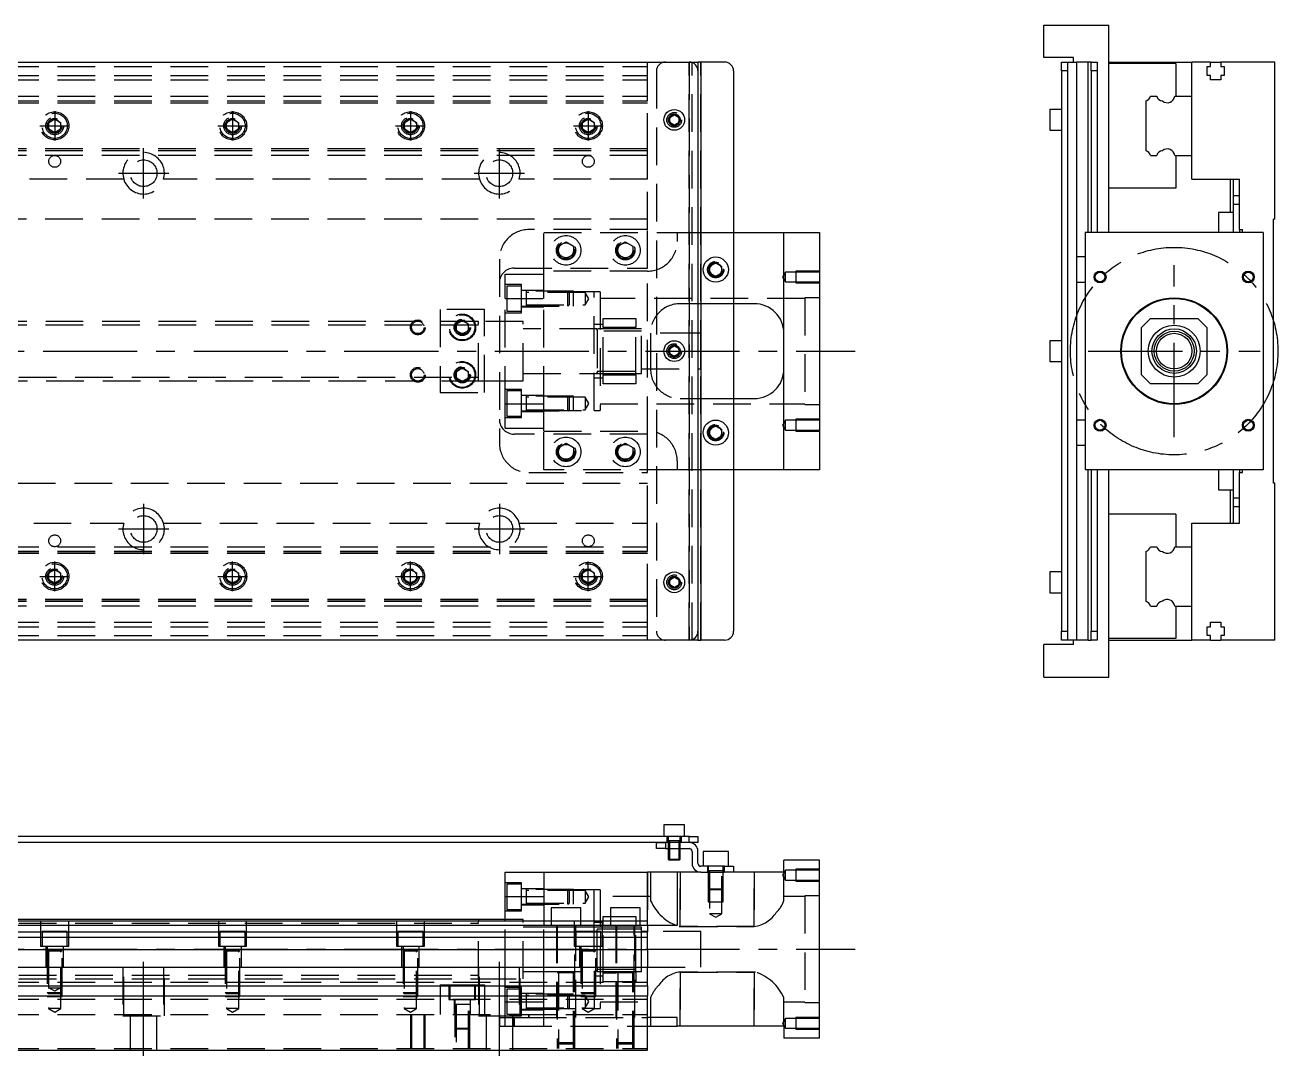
# Model space of a CAD drawing. Extents: x -13 to 810, y -304 to 112.
# Drawn here: x 387 to 809.7, y -237.8 to 110 of the extents above; entities that cross this region are included whole.
import ezdxf

# ---------------------------------------------------------------- set-up
doc = ezdxf.new("R2010")
doc.units = 0
doc.linetypes.add('CENTER', pattern=[50.8, 31.75, -6.35, 6.35, -6.35])
doc.linetypes.add('DASHED', pattern=[19.05, 12.7, -6.35])
doc.layers.get('0').update_dxf_attribs({"linetype": 'CONTINUOUS'})
doc.layers.add('CENTER', color=1, linetype='CENTER')

msp = doc.modelspace()

# ---------------------------------------------------------------- linework, layer by layer
at = {"color": 7, "linetype": 'CONTINUOUS'}
for p, q in [((730.65, 110), (752.65, 110)), ((730.65, 99), (730.65, 110)), ((752.65, 40), (752.65, 110)), ((3, 97.5), (611, 97.5)), ((611, 97.5), (614, 97.5)), ((614, 97.5), (614, 94.5)), ((615, 97.5), (614, 97.5)), ((615, 97.5), (615, -97.5)), ((623, 97.5), (615, 97.5)), ((740.65, 99), (730.65, 99)), ((736.65, 97.5), (738.65, 97.5)), ((736.65, 94.5), (736.65, 97.5)), ((738.65, 97.5), (741.65, 97.5)), ((738.65, 97.5), (738.65, 94.5)), ((740.65, 97.5), (740.65, 99)), ((741.65, 97.5), (741.65, 31.75)), ((745.65, 97.5), (741.65, 97.5)), ((745.65, 40), (745.65, 97.5)), ((746.65, 97.5), (745.65, 97.5)), ((746.65, 94.5), (746.65, 97.5)), ((746.65, 97.5), (748.65, 97.5)), ((748.65, 97.5), (748.65, 94.5)), ((752.65, 97.5), (780.65, 97.5)), ((780.65, 86), (780.65, 97.5)), ((786.95, 97.5), (780.65, 97.5)), ((786.95, 97.5), (790.35, 97.5)), ((786.95, 96), (786.95, 97.5)), ((790.35, 97.5), (790.35, 96)), ((808.65, 97.5), (790.35, 97.5)), ((808.65, 44.5), (808.65, 97.5)), ((614, 94.5), (614, -94.5)), ((626, 94.5), (626, -94.5)), ((738.65, 94.5), (736.65, 94.5)), ((736.65, 94.5), (736.65, -94.5)), ((738.65, 94.5), (738.65, -94.5)), ((748.65, 94.5), (746.65, 94.5)), ((746.65, 94.5), (746.65, 40)), ((748.65, 94.5), (748.65, 40)), ((775.15, 97), (752.65, 97)), ((775.15, 97), (775.15, 86)), ((785.8, 96), (786.95, 96)), ((785.8, 93), (785.8, 96)), ((786.95, 93), (785.8, 93)), ((786.95, 91.5), (786.95, 93)), ((790.35, 96), (791.5, 96)), ((790.35, 93), (790.35, 91.5)), ((791.5, 93), (790.35, 93)), ((791.5, 96), (791.5, 93)), ((790.35, 91.5), (786.95, 91.5)), ((766.689608, 86), (768.810392, 86)), ((774.831934, 86), (780.65, 86)), ((780.65, 66), (780.65, 86)), ((780.65, 66), (780.65, 86)), ((732.65, 81.5), (732.65, 78)), ((736.65, 81.5), (732.65, 81.5)), ((765.15, 67.539608), (765.15, 84.460392)), ((604.5, 78.866026), (606, 79.73205)), ((604.5, 77.133974), (604.5, 78.866026)), ((606, 76.26795), (604.5, 77.133974)), ((606, 79.73205), (607.5, 78.866026)), ((607.5, 77.133974), (606, 76.26795)), ((607.5, 78.866026), (607.5, 77.133974)), ((732.65, 78), (732.65, 74.5)), ((732.65, 74.5), (736.65, 74.5)), ((766.689608, 66), (768.810392, 66)), ((774.831934, 66), (780.65, 66)), ((775.15, 66), (775.15, 55)), ((780.65, 58), (780.65, 66)), ((775.15, 55), (752.65, 55)), ((780.65, 58), (796.65, 58)), ((793.65, 46.75), (793.65, 58)), ((794.65, 52.5), (794.65, 58)), ((796.65, 41), (796.65, 58)), ((794.65, 49.5), (794.65, 52.5)), ((794.65, 52.5), (796.65, 52.5)), ((789.65, 46.75), (789.65, 42.5)), ((794.65, 46.75), (789.65, 46.75)), ((796.65, 49.5), (794.65, 49.5)), ((794.65, 40), (794.65, 49.5)), ((789.65, 42.5), (789.65, 40)), ((808.15, -44.5), (808.15, 44.5)), ((808.65, 44.5), (808.15, 44.5)), ((625.995, 40.000006), (642.995, 40.000006)), ((642.995, 40.000006), (654.995, 40.000006)), ((642.995, -39.999994), (642.995, 40.000006)), ((654.995, 40.000006), (654.995, -39.999994)), ((744.65, 40), (744.65, -40)), ((804.65, 40), (744.65, 40)), ((796.65, 41), (797.65, 41)), ((796.65, 41), (796.65, 40)), ((797.65, 40), (797.65, 41)), ((804.65, 40), (804.65, -40)), ((617.995, 28.654706), (619.995, 29.809408)), ((619.995, 29.809408), (621.995, 28.654706)), ((741.65, 31.75), (741.65, 27.5)), ((744.65, 31.75), (741.65, 31.75)), ((617.995, 26.345306), (617.995, 28.654706)), ((619.995, 25.190604), (617.995, 26.345306)), ((621.995, 26.345306), (619.995, 25.190604)), ((621.995, 28.654706), (621.995, 26.345306)), ((741.65, 27.5), (741.65, 23.25)), ((741.65, 23.25), (741.65, -23.25)), ((741.65, 23.25), (744.65, 23.25)), ((632.995, 16.000006), (625.995, 16.000006)), ((766.65, 11), (763.65, 8)), ((766.65, 11), (782.65, 11)), ((785.65, 8), (782.65, 11)), ((763.65, -8), (763.65, 8)), ((785.65, 8), (785.65, -8)), ((604.495, 0.866032), (605.995, 1.732056)), ((604.495, -0.86602), (604.495, 0.866032)), ((605.995, 1.732056), (607.495, 0.866032)), ((607.495, 0.866032), (607.495, -0.86602)), ((732.65, 3.5), (732.65, 0)), ((736.65, 3.5), (732.65, 3.5)), ((605.995, -1.732044), (604.495, -0.86602)), ((607.495, -0.86602), (605.995, -1.732044)), ((732.65, 0), (732.65, -3.5)), ((732.65, -3.5), (736.65, -3.5)), ((763.65, -8), (766.65, -11)), ((782.65, -11), (785.65, -8)), ((782.65, -11), (766.65, -11)), ((625.995, -15.999994), (632.995, -15.999994)), ((617.995, -26.345294), (619.995, -25.190592)), ((619.995, -25.190592), (621.995, -26.345294)), ((741.65, -23.25), (741.65, -27.5)), ((744.65, -23.25), (741.65, -23.25)), ((617.995, -28.654694), (617.995, -26.345294)), ((619.995, -29.809396), (617.995, -28.654694)), ((621.995, -28.654694), (619.995, -29.809396)), ((621.995, -26.345294), (621.995, -28.654694)), ((741.65, -27.5), (741.65, -31.75)), ((741.65, -31.75), (741.65, -97.5)), ((741.65, -31.75), (744.65, -31.75)), ((642.995, -39.999994), (625.995, -39.999994)), ((654.995, -39.999994), (642.995, -39.999994)), ((804.65, -40), (744.65, -40)), ((745.65, -97.5), (745.65, -40)), ((746.65, -40), (746.65, -94.5)), ((748.65, -40), (748.65, -94.5)), ((752.65, -110), (752.65, -40)), ((789.65, -40), (789.65, -42.5)), ((794.65, -49.5), (794.65, -40)), ((796.65, -40), (796.65, -41)), ((796.65, -58), (796.65, -41)), ((796.65, -41), (797.65, -41)), ((797.65, -41), (797.65, -40)), ((789.65, -42.5), (789.65, -46.75)), ((808.65, -44.5), (808.15, -44.5)), ((808.65, -97.5), (808.65, -44.5)), ((789.65, -46.75), (794.65, -46.75)), ((793.65, -58), (793.65, -46.75)), ((794.65, -49.5), (796.65, -49.5)), ((794.65, -52.5), (794.65, -49.5)), ((796.65, -52.5), (794.65, -52.5)), ((794.65, -58), (794.65, -52.5)), ((775.15, -55), (752.65, -55)), ((775.15, -55), (775.15, -66)), ((780.65, -66), (780.65, -58)), ((780.65, -58), (796.65, -58)), ((765.15, -84.460392), (765.15, -67.539608)), ((766.689608, -66), (768.810392, -66)), ((774.831934, -66), (780.65, -66)), ((780.65, -86), (780.65, -66)), ((780.65, -86), (780.65, -66)), ((732.65, -74.5), (732.65, -78)), ((736.65, -74.5), (732.65, -74.5)), ((604.5, -77.133974), (606, -76.26795)), ((604.5, -78.866026), (604.5, -77.133974)), ((606, -79.73205), (604.5, -78.866026)), ((606, -76.26795), (607.5, -77.133974)), ((607.5, -78.866026), (606, -79.73205)), ((607.5, -77.133974), (607.5, -78.866026)), ((732.65, -78), (732.65, -81.5)), ((732.65, -81.5), (736.65, -81.5)), ((766.689608, -86), (768.810392, -86)), ((774.831934, -86), (780.65, -86)), ((775.15, -86), (775.15, -97)), ((780.65, -97.5), (780.65, -86)), ((786.95, -91.5), (790.35, -91.5)), ((786.95, -93), (786.95, -91.5)), ((790.35, -91.5), (790.35, -93)), ((614, -94.5), (614, -97.5)), ((736.65, -94.5), (738.65, -94.5)), ((736.65, -97.5), (736.65, -94.5)), ((738.65, -94.5), (738.65, -97.5)), ((746.65, -97.5), (746.65, -94.5)), ((746.65, -94.5), (748.65, -94.5)), ((748.65, -94.5), (748.65, -97.5)), ((775.15, -97), (752.65, -97)), ((785.8, -93), (786.95, -93)), ((785.8, -96), (785.8, -93)), ((786.95, -96), (785.8, -96)), ((786.95, -97.5), (786.95, -96)), ((790.35, -93), (791.5, -93)), ((790.35, -96), (790.35, -97.5)), ((791.5, -96), (790.35, -96)), ((791.5, -93), (791.5, -96)), ((611, -97.5), (3, -97.5)), ((614, -97.5), (611, -97.5)), ((614, -97.5), (615, -97.5)), ((623, -97.5), (615, -97.5)), ((730.65, -110), (730.65, -99)), ((740.65, -99), (730.65, -99)), ((738.65, -97.5), (736.65, -97.5)), ((741.65, -97.5), (738.65, -97.5)), ((740.65, -99), (740.65, -97.5)), ((745.65, -97.5), (741.65, -97.5)), ((745.65, -97.5), (746.65, -97.5)), ((748.65, -97.5), (746.65, -97.5)), ((752.65, -97.5), (780.65, -97.5)), ((786.95, -97.5), (780.65, -97.5)), ((786.95, -97.5), (790.35, -97.5)), ((808.65, -97.5), (790.35, -97.5)), ((730.65, -110), (752.65, -110)), ((609.495, -159.79), (602.495, -159.79)), ((602.495, -159.79), (602.495, -163.79)), ((609.495, -163.79), (609.495, -159.79)), ((611, -163.79), (382, -163.79)), ((610.995, -165.79), (610.995, -163.79)), ((610.995, -163.79), (613.995, -163.79)), ((613.995, -163.79), (613.995, -165.79)), ((603, -165.79), (382, -165.79)), ((599.995, -167.79), (599.995, -165.79)), ((602.995, -167.79), (599.995, -167.79)), ((602.995, -165.79), (602.995, -167.79)), ((610.995, -165.79), (602.995, -165.79)), ((610.995, -165.79), (602.995, -165.79)), ((602.995, -167.79), (610.995, -167.79)), ((603.995, -167.79002), (603.995, -171.44)), ((604.345, -167.79002), (604.345, -171.79)), ((607.645, -171.79), (607.645, -167.79002)), ((607.995, -171.44), (607.995, -167.79002)), ((613.995, -165.79), (610.995, -165.79)), ((611.995, -168.79), (611.995, -172.79)), ((613.995, -172.79), (613.995, -168.79)), ((624.245, -168.79), (615.745, -168.79)), ((615.745, -168.79), (615.745, -173.79)), ((624.245, -173.79), (624.245, -168.79)), ((603.995, -171.44), (607.995, -171.44)), ((603.995, -171.44), (604.345, -171.79)), ((607.645, -171.79), (604.345, -171.79)), ((607.645, -171.79), (607.995, -171.44)), ((642.995, -175.79), (642.995, -171.79)), ((654.995, -171.79), (642.995, -171.79)), ((654.995, -231.79), (654.995, -171.79)), ((548.995, -175.79), (561.995, -175.79)), ((548.995, -184.00658), (548.995, -175.79)), ((561.995, -175.79), (596.995, -175.79)), ((561.995, -175.79), (561.995, -192.29)), ((596.995, -192.29), (596.995, -175.79)), ((606.995, -175.79), (596.995, -175.79)), ((614.995, -175.79), (606.995, -175.79)), ((606.995, -175.79), (606.995, -193.79)), ((622.995, -173.79), (614.995, -173.79)), ((614.995, -175.79), (622.995, -175.79)), ((622.995, -175.79), (622.995, -173.79)), ((622.995, -173.79), (625.995, -173.79)), ((625.995, -175.79), (622.995, -175.79)), ((625.995, -173.79), (625.995, -175.79)), ((642.995, -175.79), (625.995, -175.79)), ((548.995, -184.00658), (561.995, -184.00658)), ((548.995, -192.29), (548.995, -184.00658)), ((574.495, -187.79), (564.495, -187.79)), ((564.495, -187.79), (564.495, -192.29)), ((574.495, -192.29), (574.495, -187.79)), ((594.495, -187.79), (584.495, -187.79)), ((584.495, -187.79), (584.495, -192.29)), ((594.495, -192.29), (594.495, -187.79)), ((540, -191.79), (381.5, -191.79)), ((597, -192.29), (381.5, -192.29)), ((597, -193.829608), (381.5, -193.829608)), ((539.995, -191.79), (539.995, -192.29)), ((540, -191.79), (539.995, -191.79)), ((548.995, -191.79), (539.995, -191.79)), ((596.995, -193.829608), (596.995, -192.29)), ((606.995, -193.79), (596.995, -193.79)), ((596.995, -193.829608), (596.995, -195.950392)), ((381.5, -195.950392), (597, -195.950392)), ((597, -197.860532), (381.5, -197.860532)), ((596.995, -197.860532), (596.995, -195.950392)), ((596.995, -201.971934), (596.995, -197.860532)), ((597, -201.971934), (381.5, -201.971934)), ((596.995, -201.971934), (596.995, -207.79)), ((17, -207.79), (597, -207.79)), ((596.995, -214.09), (596.995, -207.79)), ((17, -214.09), (597, -214.09)), ((596.995, -214.09), (596.995, -217.49)), ((17, -217.49), (597, -217.49)), ((596.995, -235.79), (596.995, -217.49)), ((606.995, -224.79), (596.995, -224.79)), ((596.995, -227.79), (606.995, -227.79)), ((606.995, -227.79), (606.995, -224.79)), ((642.995, -227.79), (606.995, -227.79)), ((642.995, -227.79), (642.995, -231.79)), ((654.995, -231.79), (642.995, -231.79)), ((17, -235.79), (597, -235.79))]:
    msp.add_line(p, q, dxfattribs=at)
at = {"color": 3, "linetype": 'DASHED'}
for p, q in [((597, 86), (597, 97.5)), ((611, -97.5), (611, 97.5)), ((611, 97.5), (611, -97.5)), ((612, -97.5), (612, 97.5)), ((615, -97.5), (615, 97.5)), ((17, 96), (597, 96)), ((17, 93), (597, 93)), ((600, 94.5), (600, -94.5)), ((17, 91.5), (597, 91.5)), ((17, 86), (597, 86)), ((597, 84.460392), (597, 86)), ((17, 84.460392), (597, 84.460392)), ((17, 84.403994), (597, 84.403994)), ((17, 83.8), (597, 83.8)), ((597, 67.539608), (597, 84.460392)), ((394.5, 76), (394.534018, 76.411016)), ((395, 77.1547), (397, 78.309402)), ((395, 74.8453), (395, 77.1547)), ((397, 78.309402), (399, 77.1547)), ((399, 77.1547), (399, 74.8453)), ((454.5, 76), (454.534018, 76.411016)), ((455, 77.1547), (457, 78.309402)), ((455, 74.8453), (455, 77.1547)), ((457, 78.309402), (459, 77.1547)), ((459, 77.1547), (459, 74.8453)), ((515, 77.1547), (517, 78.309402)), ((515, 74.8453), (515, 77.1547)), ((517, 78.309402), (519, 77.1547)), ((519, 77.1547), (519, 74.8453)), ((519.483582, 76.286038), (519.5, 76)), ((574.5, 76), (574.534018, 76.411016)), ((575, 77.1547), (577, 78.309402)), ((575, 74.8453), (575, 77.1547)), ((577, 78.309402), (579, 77.1547)), ((579, 77.1547), (579, 74.8453)), ((607.973226, 78.326156), (608, 78)), ((397, 73.690598), (395, 74.8453)), ((399, 74.8453), (397, 73.690598)), ((457, 73.690598), (455, 74.8453)), ((459, 74.8453), (457, 73.690598)), ((517, 73.690598), (515, 74.8453)), ((519, 74.8453), (517, 73.690598)), ((577, 73.690598), (575, 74.8453)), ((579, 74.8453), (577, 73.690598)), ((597, 68.2), (17, 68.2)), ((597, 67.596006), (17, 67.596006)), ((597, 67.539608), (17, 67.539608)), ((597, 66), (17, 66)), ((597, 66), (597, 67.539608)), ((597, 58), (597, 66)), ((420.291796, 58), (313.708204, 58)), ((540.291796, 58), (433.708204, 58)), ((597, 58), (553.708204, 58)), ((597, 41), (597, 58)), ((597, 44.5), (22.640312, 44.5)), ((596.995, 41.000006), (556.995, 41.000006)), ((561.995, 27.000006), (561.995, 40.000006)), ((561.995, 40.000006), (606.995, 40.000006)), ((596.995, 28.000006), (596.995, 41.000006)), ((606.995, 40.000006), (606.995, 37.000006)), ((606.995, 40.000006), (613.995, 40.000006)), ((613.995, 40.000006), (625.995, 40.000006)), ((566.995, 35.443382), (569.495, 36.886758)), ((566.995, 32.55663), (566.995, 35.443382)), ((569.495, 36.886758), (571.995, 35.443382)), ((571.995, 35.443382), (571.995, 32.55663)), ((572.472798, 34.364312), (572.495, 34.000006)), ((586.495, 34.000006), (586.515026, 34.346062)), ((586.995, 35.443382), (589.495, 36.886758)), ((586.995, 32.55663), (586.995, 35.443382)), ((589.495, 36.886758), (591.995, 35.443382)), ((591.995, 35.443382), (591.995, 32.55663)), ((546.995, 31.000006), (546.995, -30.999994)), ((569.495, 31.113254), (566.995, 32.55663)), ((571.995, 32.55663), (569.495, 31.113254)), ((589.495, 31.113254), (586.995, 32.55663)), ((591.995, 32.55663), (589.495, 31.113254)), ((548.995, 17.783426), (548.995, 26.000006)), ((548.995, 26.000006), (561.995, 26.000006)), ((551.995, 28.000006), (596.995, 28.000006)), ((561.995, 17.783426), (561.995, 27.000006)), ((596.995, 27.000006), (561.995, 27.000006)), ((561.995, 17.783426), (561.995, 26.000006)), ((596.995, -27.999994), (596.995, 28.000006)), ((622.478582, 27.786044), (622.495, 27.500006)), ((643.495, 26.650006), (642.542372, 25.000006)), ((643.495, 23.350006), (643.495, 26.650006)), ((646.995, 26.650006), (643.495, 26.650006)), ((646.995, 27), (646.995, 23.000012)), ((654.995, 27), (646.995, 27)), ((654.995, 26.650006), (646.995, 26.650006)), ((554.495, 22.427676), (548.995, 22.427676)), ((549.495, 21.927676), (549.495, 13.427676)), ((554.495, 21.927676), (549.495, 21.927676)), ((554.495, 12.927676), (554.495, 22.427676)), ((642.542372, 25.000006), (643.495, 23.350006)), ((643.495, 23.350006), (646.995, 23.350006)), ((646.995, 23.350006), (654.995, 23.350006)), ((646.995, 23.000012), (654.995, 23.000012)), ((548.995, 17.783426), (561.995, 17.783426)), ((548.995, -17.783414), (548.995, 17.783426)), ((561.995, 20.427676), (554.495, 20.427676)), ((571.995, 20.17767), (554.495, 20.17767)), ((556.095, 20.17768), (556.095, 15.17767)), ((575.995, 19.777676), (556.095, 19.777676)), ((578.995, 20.000006), (561.995, 20.000006)), ((578.995, 20.000006), (561.995, 20.000006)), ((561.995, -17.783414), (561.995, 17.783426)), ((561.995, -17.783414), (561.995, 17.783426)), ((570.095, 15.177676), (570.095, 20.177676)), ((570.495, 19.777676), (570.095, 20.177676)), ((570.495, 19.777676), (570.495, 15.577676)), ((571.995, 15.17768), (571.995, 20.17767)), ((575.995, 19.777676), (575.995, 15.577676)), ((577.207436, 17.677676), (575.995, 19.777676)), ((575.995, 15.577676), (577.207436, 17.677676)), ((578.995, -19.999994), (578.995, 20.000006)), ((580.995, 20.000006), (578.995, 20.000006)), ((580.995, 20.000006), (580.995, -19.999994)), ((649.995, 17.750006), (580.995, 17.750006)), ((649.995, 18.000006), (649.995, -17.999994)), ((654.995, 18.000006), (649.995, 18.000006)), ((542, 14), (527, 14)), ((527, 14), (527, -14)), ((542, -14), (542, 14)), ((548.995, 12.927676), (554.495, 12.927676)), ((549.495, 13.427676), (554.495, 13.427676)), ((554.495, 15.17768), (571.995, 15.17768)), ((554.495, 14.927676), (561.995, 14.927676)), ((556.095, 15.577676), (575.995, 15.577676)), ((570.095, 15.177676), (570.495, 15.577676)), ((613.995, 16.000006), (607.995, 16.000006)), ((625.995, 16.000006), (613.995, 16.000006)), ((540, 8.75), (42, 8.75)), ((540.005, 10), (337.00002, 10)), ((532.5, 9.1547), (534.5, 10.309402)), ((532.5, 6.8453), (532.5, 9.1547)), ((534.5, 10.309402), (536.5, 9.1547)), ((536.5, 9.1547), (536.5, 6.8453)), ((539.995, -9.999994), (539.995, 10.000006)), ((554.995, 10.000006), (539.995, 10.000006)), ((554.995, 10.000006), (548.995, 10.000006)), ((554.995, -9.999994), (554.995, 10.000006)), ((554.995, -9.999994), (554.995, 10.000006)), ((581.995, 9.000006), (578.995, 9.000006)), ((581.995, 11.000006), (592.995, 11.000006)), ((581.995, 8.000006), (581.995, 11.000006)), ((592.995, 11.000006), (592.995, 8.000006)), ((532, 8), (532.018502, 8.303588)), ((534.5, 5.690598), (532.5, 6.8453)), ((536.5, 6.8453), (534.5, 5.690598)), ((580, 7.500006), (554.995, 7.500006)), ((579.99, 7.500006), (554.995, 7.500006)), ((592.995, 7.500006), (579.99, 7.500006)), ((580, 7.500006), (579.99, 7.500006)), ((579.995, 6.95099), (579.995, 7.500006)), ((579.995, 7.500006), (579.995, 6.951134)), ((579.995, 6.951134), (579.995, -6.950978)), ((594.995, 6.750006), (579.995, 6.750006)), ((592.995, 7.500006), (580, 7.500006)), ((592.995, 8.000006), (581.995, 8.000006)), ((581.995, -7.999994), (581.995, 8.000006)), ((592.995, -7.999994), (592.995, 8.000006)), ((594.995, 7.500006), (592.995, 7.500006)), ((594.995, -7.499994), (594.995, 7.500006)), ((613.995, 6.000006), (594.995, 6.000006)), ((597.995, 6.000006), (597.995, -5.999994)), ((614.995, 6.000006), (613.995, 6.000006)), ((614.995, -5.999994), (614.995, 6.000006)), ((603.995, 0.000006), (604.025168, 0.346072)), ((532.5, -6.8453), (534.5, -5.690598)), ((532.5, -9.1547), (532.5, -6.8453)), ((534.5, -5.690598), (536.5, -6.8453)), ((536.5, -6.8453), (536.5, -9.1547)), ((536.983582, -7.713962), (537, -8)), ((554.995, -7.499994), (580, -7.499994)), ((554.995, -7.499994), (579.99, -7.499994)), ((579.99, -7.499994), (592.995, -7.499994)), ((579.99, -7.499994), (580, -7.499994)), ((579.995, -6.749994), (594.995, -6.749994)), ((579.995, -7.499326), (579.995, -6.950956)), ((579.995, -6.950978), (579.995, -7.499994)), ((579.995, -7.499994), (579.995, -7.499326)), ((580, -7.499994), (592.995, -7.499994)), ((581.995, -7.999994), (592.995, -7.999994)), ((581.995, -10.999994), (581.995, -7.999994)), ((592.995, -7.499994), (594.995, -7.499994)), ((592.995, -7.999994), (592.995, -10.999994)), ((594.995, -5.999994), (613.995, -5.999994)), ((613.995, -5.999994), (614.995, -5.999994)), ((42, -8.75), (540, -8.75)), ((337.00002, -10), (540.005, -10)), ((534.5, -10.309402), (532.5, -9.1547)), ((536.5, -9.1547), (534.5, -10.309402)), ((539.995, -9.999994), (554.995, -9.999994)), ((548.995, -9.999994), (554.995, -9.999994)), ((578.995, -8.999994), (581.995, -8.999994)), ((592.995, -10.999994), (581.995, -10.999994)), ((527, -14), (542, -14)), ((554.495, -12.927664), (548.995, -12.927664)), ((549.495, -13.427664), (549.495, -21.927664)), ((554.495, -13.427664), (549.495, -13.427664)), ((554.495, -22.427664), (554.495, -12.927664)), ((561.995, -14.927664), (554.495, -14.927664)), ((571.995, -15.177668), (554.495, -15.177668)), ((556.095, -15.177658), (556.095, -20.177668)), ((575.995, -15.577664), (556.095, -15.577664)), ((570.095, -20.177664), (570.095, -15.177664)), ((570.495, -15.577664), (570.095, -15.177664)), ((570.495, -15.577664), (570.495, -19.777664)), ((571.995, -20.177658), (571.995, -15.177668)), ((575.995, -15.577664), (575.995, -19.777664)), ((577.207436, -17.677664), (575.995, -15.577664)), ((607.995, -15.999994), (613.995, -15.999994)), ((613.995, -15.999994), (625.995, -15.999994)), ((548.995, -17.783414), (561.995, -17.783414)), ((548.995, -25.999994), (548.995, -17.783414)), ((554.495, -20.177658), (571.995, -20.177658)), ((554.495, -20.427664), (561.995, -20.427664)), ((556.095, -19.777664), (575.995, -19.777664)), ((561.995, -25.999994), (561.995, -17.783414)), ((561.995, -26.999994), (561.995, -17.783414)), ((561.995, -19.999994), (578.995, -19.999994)), ((561.995, -19.999994), (578.995, -19.999994)), ((570.095, -20.177664), (570.495, -19.777664)), ((575.995, -19.777664), (577.207436, -17.677664)), ((578.995, -19.999994), (580.995, -19.999994)), ((580.995, -17.749994), (649.995, -17.749994)), ((649.995, -17.999994), (654.995, -17.999994)), ((548.995, -22.427664), (554.495, -22.427664)), ((549.495, -21.927664), (554.495, -21.927664)), ((643.495, -23.349994), (642.542372, -24.999994)), ((642.542372, -24.999994), (643.495, -26.649994)), ((643.495, -26.649994), (643.495, -23.349994)), ((646.995, -23.349994), (643.495, -23.349994)), ((646.995, -23), (646.995, -26.999988)), ((654.995, -23), (646.995, -23)), ((654.995, -23.349994), (646.995, -23.349994)), ((548.995, -25.999994), (561.995, -25.999994)), ((596.995, -27.999994), (551.995, -27.999994)), ((561.995, -26.999994), (596.995, -26.999994)), ((561.995, -39.999994), (561.995, -26.999994)), ((596.995, -40.999994), (596.995, -27.999994)), ((622.478582, -27.213956), (622.495, -27.499994)), ((643.495, -26.649994), (646.995, -26.649994)), ((646.995, -26.649994), (654.995, -26.649994)), ((646.995, -26.999988), (654.995, -26.999988)), ((566.995, -32.556618), (569.495, -31.113242)), ((566.995, -35.44337), (566.995, -32.556618)), ((569.495, -31.113242), (571.995, -32.556618)), ((571.995, -32.556618), (571.995, -35.44337)), ((572.472798, -33.635688), (572.495, -33.999994)), ((586.995, -32.556618), (589.495, -31.113242)), ((586.995, -35.44337), (586.995, -32.556618)), ((589.495, -31.113242), (591.995, -32.556618)), ((591.995, -32.556618), (591.995, -35.44337)), ((592.472798, -33.635688), (592.495, -33.999994)), ((569.495, -36.886746), (566.995, -35.44337)), ((571.995, -35.44337), (569.495, -36.886746)), ((589.495, -36.886746), (586.995, -35.44337)), ((591.995, -35.44337), (589.495, -36.886746)), ((606.995, -36.999994), (606.995, -39.999994)), ((556.995, -40.999994), (596.995, -40.999994)), ((606.995, -39.999994), (561.995, -39.999994)), ((597, -58), (597, -41)), ((613.995, -39.999994), (606.995, -39.999994)), ((625.995, -39.999994), (613.995, -39.999994)), ((22.640312, -44.5), (597, -44.5)), ((313.708204, -58), (420.291796, -58)), ((433.708204, -58), (540.291796, -58)), ((553.708204, -58), (597, -58)), ((597, -66), (597, -58)), ((17, -66), (597, -66)), ((17, -67.539608), (597, -67.539608)), ((17, -67.596006), (597, -67.596006)), ((597, -67.539608), (597, -66)), ((597, -84.460392), (597, -67.539608)), ((17, -68.2), (597, -68.2)), ((395, -74.8453), (397, -73.690598)), ((395, -77.1547), (395, -74.8453)), ((397, -73.690598), (399, -74.8453)), ((399, -74.8453), (399, -77.1547)), ((399.483582, -75.713962), (399.5, -76)), ((455, -74.8453), (457, -73.690598)), ((455, -77.1547), (455, -74.8453)), ((457, -73.690598), (459, -74.8453)), ((459, -74.8453), (459, -77.1547)), ((459.483582, -75.713962), (459.5, -76)), ((514.5, -76), (514.534018, -75.588984)), ((515, -74.8453), (517, -73.690598)), ((515, -77.1547), (515, -74.8453)), ((517, -73.690598), (519, -74.8453)), ((519, -74.8453), (519, -77.1547)), ((575, -74.8453), (577, -73.690598)), ((575, -77.1547), (575, -74.8453)), ((577, -73.690598), (579, -74.8453)), ((579, -74.8453), (579, -77.1547)), ((579.483582, -75.713962), (579.5, -76)), ((397, -78.309402), (395, -77.1547)), ((399, -77.1547), (397, -78.309402)), ((457, -78.309402), (455, -77.1547)), ((459, -77.1547), (457, -78.309402)), ((517, -78.309402), (515, -77.1547)), ((519, -77.1547), (517, -78.309402)), ((577, -78.309402), (575, -77.1547)), ((579, -77.1547), (577, -78.309402)), ((607.973226, -77.673844), (608, -78)), ((597, -83.8), (17, -83.8)), ((597, -84.403994), (17, -84.403994)), ((597, -84.460392), (17, -84.460392)), ((597, -86), (597, -84.460392)), ((597, -86), (17, -86)), ((597, -97.5), (597, -86)), ((17, -91.5), (597, -91.5)), ((17, -93), (597, -93)), ((17, -96), (597, -96)), ((603.495, -163.79), (603.495, -165.79)), ((603.995, -163.79), (603.995, -167.79)), ((607.995, -167.79), (607.995, -163.79)), ((608.495, -165.79), (608.495, -163.79)), ((599.995, -165.79), (602.995, -165.79)), ((607.995006, -165.19), (603.994994, -165.19)), ((604.345, -165.19), (604.345, -167.79)), ((607.645, -167.79), (607.645, -165.19)), ((596.995, -175.79), (596.995, -192.29)), ((597.995, -175.79), (597.995, -185.084836)), ((607.995, -194.104786), (607.995, -175.79)), ((607.995, -175.79), (607.995, -194.104786)), ((617.245, -173.79), (617.245, -175.79)), ((622.495006, -175.39), (617.494994, -175.39)), ((617.495006, -173.79), (617.495006, -185.79)), ((617.895, -175.39), (617.895, -189.79)), ((622.095, -189.79), (622.095, -175.39)), ((622.494994, -185.79), (622.494994, -173.79)), ((622.745, -175.79), (622.745, -173.79)), ((632.995, -175.79), (632.995, -194.104786)), ((632.995, -194.104786), (632.995, -175.79)), ((643.495, -175.14), (642.542372, -176.79)), ((642.542372, -176.79), (643.495, -178.44)), ((642.995, -185.084836), (642.995, -175.79)), ((643.495, -178.44), (643.495, -175.14)), ((646.995, -175.14), (643.495, -175.14)), ((646.995, -174.790006), (646.995, -178.789994)), ((654.995, -174.790006), (646.995, -174.790006)), ((654.995, -175.14), (646.995, -175.14)), ((554.495, -179.36233), (548.995, -179.36233)), ((549.495, -179.86233), (549.495, -184.11233)), ((554.495, -179.86233), (549.495, -179.86233)), ((554.495, -188.86233), (554.495, -179.36233)), ((561.995, -181.36233), (554.495, -181.36233)), ((571.995, -181.612336), (554.495, -181.612336)), ((556.095, -181.612336), (556.095, -186.612326)), ((570.095, -184.11233), (570.095, -181.61233)), ((570.495, -182.01233), (570.095, -181.61233)), ((571.995, -186.612326), (571.995, -181.612336)), ((617.495, -181.39), (622.495, -181.39)), ((617.495, -181.39), (617.895, -181.79)), ((622.095, -181.79), (622.495, -181.39)), ((643.495, -178.44), (646.995, -178.44)), ((646.995, -178.44), (654.995, -178.44)), ((646.995, -178.789994), (654.995, -178.789994)), ((549.495, -184.11233), (549.495, -188.36233)), ((575.995, -182.01233), (556.095, -182.01233)), ((578.995, -181.79), (561.995, -181.79)), ((570.095, -186.61233), (570.095, -184.11233)), ((570.495, -182.01233), (570.495, -184.11233)), ((570.495, -184.11233), (570.495, -186.21233)), ((575.995, -182.01233), (575.995, -184.11233)), ((577.207436, -184.11233), (575.995, -182.01233)), ((575.995, -184.11233), (575.995, -186.21233)), ((575.995, -186.21233), (577.207436, -184.11233)), ((578.995, -192.29), (578.995, -181.79)), ((580.995, -181.79), (578.995, -181.79)), ((580.995, -181.79), (580.995, -221.79)), ((597.995, -184.04), (580.995, -184.04)), ((597.995, -185.084836), (598.030862, -185.413408)), ((617.495006, -185.79), (622.494994, -185.79)), ((622.095, -181.79), (617.895, -181.79)), ((649.995, -184.04), (642.995, -184.04)), ((649.995, -183.79), (649.995, -219.79)), ((654.995, -183.79), (649.995, -183.79)), ((548.995, -188.86233), (554.495, -188.86233)), ((549.495, -188.36233), (554.495, -188.36233)), ((554.495, -186.612326), (571.995, -186.612326)), ((554.495, -186.86233), (561.995, -186.86233)), ((556.095, -186.21233), (575.995, -186.21233)), ((570.095, -186.61233), (570.495, -186.21233)), ((622.095, -189.79), (617.895, -189.79)), ((617.895, -189.79), (619.995, -191.002436)), ((619.995, -191.002436), (622.095, -189.79)), ((42, -193.04), (540, -193.04)), ((392.25, -192.29), (392.25, -200.79)), ((401.75, -200.79), (401.75, -192.29)), ((452.25, -192.29), (452.25, -200.79)), ((461.75, -200.79), (461.75, -192.29)), ((512.25, -192.29), (512.25, -200.79)), ((521.75, -200.79), (521.75, -192.29)), ((539.995, -211.79), (539.995, -192.287168)), ((554.995, -191.79), (548.995, -191.79)), ((548.995, -207.79), (548.995, -192.29)), ((554.995, -211.79), (554.995, -191.79)), ((561.995, -194.29), (554.995, -194.29)), ((561.995, -192.29), (561.995, -193.79)), ((596.995, -193.79), (561.995, -193.79)), ((561.995, -207.79), (561.995, -193.79)), ((566.495, -194.29), (561.995, -194.29)), ((564.495, -192.29), (564.495, -193.79)), ((566.245, -193.79), (566.245, -224.79)), ((572.495, -194.29), (566.495, -194.29)), ((566.495006, -193.79), (566.495006, -235.29)), ((572.25, -192.29), (572.25, -200.79)), ((572.494994, -235.29), (572.494994, -193.79)), ((578.995, -194.29), (572.495, -194.29)), ((572.745, -224.79), (572.745, -193.79)), ((574.495, -193.79), (574.495, -192.29)), ((579.095, -221.79), (578.995, -192.29)), ((581.995, -192.79), (578.995, -192.79)), ((579.995, -194.29), (578.995, -194.29)), ((579.995, -207.79), (579.995, -194.29)), ((581.995, -194.29), (579.995, -194.29)), ((581.75, -200.79), (581.75, -192.29)), ((581.995, -190.79), (592.995, -190.79)), ((581.995, -192.29), (581.995, -190.79)), ((581.995, -193.79), (581.995, -192.29)), ((581.995, -209.79), (581.995, -193.79)), ((586.495, -194.29), (581.995, -194.29)), ((584.495, -192.29), (584.495, -193.79)), ((586.245, -193.79), (586.245, -224.79)), ((592.495, -194.29), (586.495, -194.29)), ((586.495006, -193.79), (586.495006, -235.29)), ((592.494994, -235.29), (592.494994, -193.79)), ((592.995, -194.29), (592.495, -194.29)), ((592.745, -224.79), (592.745, -193.79)), ((592.995, -190.79), (592.995, -192.29)), ((592.995, -192.29), (592.995, -193.79)), ((592.995, -209.79), (592.995, -193.79)), ((594.995, -194.29), (592.995, -194.29)), ((594.495, -193.79), (594.495, -192.29)), ((594.995, -201.79), (594.995, -194.29)), ((607.61003, -194.089374), (607.995, -194.104786)), ((632.995, -194.104786), (607.995, -194.104786)), ((607.995, -194.104786), (632.995, -194.104786)), ((401.25, -195.79), (392.75, -195.79)), ((392.75, -195.79), (392.75, -200.79)), ((401.25, -200.79), (401.25, -195.79)), ((461.25, -195.79), (452.75, -195.79)), ((452.75, -195.79), (452.75, -200.79)), ((461.25, -200.79), (461.25, -195.79)), ((521.25, -195.79), (512.75, -195.79)), ((512.75, -195.79), (512.75, -200.79)), ((521.25, -200.79), (521.25, -195.79)), ((581.25, -195.79), (572.75, -195.79)), ((572.75, -195.79), (572.75, -200.79)), ((581.995, -195.04), (579.995, -195.04)), ((581.25, -200.79), (581.25, -195.79)), ((586.495, -195.04), (581.995, -195.04)), ((592.495, -195.04), (586.495, -195.04)), ((592.995, -195.04), (592.495, -195.04)), ((594.995, -195.04), (592.995, -195.04)), ((596.995, -195.79), (594.995, -195.79)), ((614.995, -195.79), (596.995, -195.79)), ((614.995, -201.79), (614.995, -195.79)), ((392.25, -200.79), (401.75, -200.79)), ((394, -200.79), (394, -207.79)), ((399.500006, -202.39), (394.499994, -202.39)), ((394.500006, -200.79), (394.500006, -217.49)), ((394.9, -202.39), (394.9, -221.79)), ((399.1, -221.79), (399.1, -202.39)), ((399.499994, -217.49), (399.499994, -200.79)), ((400, -207.79), (400, -200.79)), ((452.25, -200.79), (461.75, -200.79)), ((454, -200.79), (454, -207.79)), ((459.500006, -202.39), (454.499994, -202.39)), ((454.500006, -200.79), (454.500006, -217.49)), ((454.9, -202.39), (454.9, -221.79)), ((459.1, -221.79), (459.1, -202.39)), ((459.499994, -217.49), (459.499994, -200.79)), ((460, -207.79), (460, -200.79)), ((512.25, -200.79), (521.75, -200.79)), ((514, -200.79), (514, -207.79)), ((519.500006, -202.39), (514.499994, -202.39)), ((514.500006, -200.79), (514.500006, -217.49)), ((514.9, -202.39), (514.9, -221.79)), ((519.1, -221.79), (519.1, -202.39)), ((519.499994, -217.49), (519.499994, -200.79)), ((520, -207.79), (520, -200.79)), ((572.25, -200.79), (581.75, -200.79)), ((574, -200.79), (574, -207.79)), ((579.500006, -202.39), (574.499994, -202.39)), ((574.500006, -200.79), (574.500006, -217.49)), ((574.9, -202.39), (574.9, -221.79)), ((579.1, -221.79), (579.1, -202.39)), ((579.499994, -217.49), (579.499994, -200.79)), ((580, -207.79), (580, -200.79)), ((594.995, -209.29), (594.995, -201.79)), ((614.995, -207.79), (614.995, -201.79)), ((42, -210.54), (540, -210.54)), ((395, -214.79), (395, -207.79)), ((399, -207.79), (399, -214.79)), ((420, -207.79), (420, -224.29)), ((420.291796, -223.79), (420.291796, -207.79)), ((433.708204, -207.79), (433.708204, -223.79)), ((434, -224.29), (434, -207.79)), ((540, -207.79), (540, -224.29)), ((540.291796, -223.79), (540.291796, -207.79)), ((548.995, -214.09), (548.995, -207.79)), ((553.708204, -207.79), (553.708204, -223.79)), ((554, -224.29), (554, -207.79)), ((554.995, -209.29), (561.995, -209.29)), ((561.995, -214.09), (561.995, -207.79)), ((561.995, -209.29), (580, -209.29)), ((572.495006, -209.79), (566.494994, -209.79)), ((566.995, -209.79), (566.995, -235.29)), ((571.995, -235.29), (571.995, -209.79)), ((578.995, -210.79), (581.995, -210.79)), ((579.99, -209.29), (592.995, -209.29)), ((579.995, -207.79), (579.995, -208.54)), ((579.995, -207.891716), (579.995, -208.741128)), ((579.995, -208.54), (594.995, -208.54)), ((579.995, -209.29), (579.995, -208.740962)), ((579.995, -208.741128), (579.995, -209.29)), ((580, -209.29), (592.995, -209.29)), ((581.995, -209.79), (586.39499, -209.79)), ((581.995, -212.79), (581.995, -209.79)), ((592.495006, -209.79), (586.494994, -209.79)), ((586.995, -209.79), (586.995, -235.29)), ((591.995, -235.29), (591.995, -209.79)), ((592.995, -209.29), (594.995, -209.29)), ((592.995, -209.79), (592.995, -212.79)), ((596.995, -207.79), (614.995, -207.79)), ((607.995, -209.475214), (632.995, -209.475214)), ((632.995, -209.475214), (607.995, -209.475214)), ((607.995, -227.79), (607.995, -209.475214)), ((607.995, -209.475214), (607.995, -227.79)), ((632.995, -209.475214), (632.995, -227.79)), ((632.995, -227.79), (632.995, -209.475214)), ((633.378512, -209.490578), (632.995, -209.475214)), ((17, -212.94), (597, -212.94)), ((42, -211.79), (540, -211.79)), ((395, -214.79), (399, -214.79)), ((397, -215.9447), (395, -214.79)), ((399, -214.79), (397, -215.9447)), ((527, -213.79), (527, -214.09)), ((527, -213.79), (540.291796, -213.79)), ((527, -214.09), (527, -217.49)), ((530, -213.79), (530, -218.79)), ((530.25, -213.79), (530.25, -214.09)), ((530.25, -214.09), (530.25, -217.49)), ((538.75, -214.09), (538.75, -213.79)), ((538.75, -217.49), (538.75, -214.09)), ((539, -218.79), (539, -213.79)), ((539.99, -211.79), (539.995, -211.79)), ((539.995, -211.79), (540, -211.79)), ((539.995, -211.79), (540.286796, -211.79)), ((539.995, -211.79), (554.995, -211.79)), ((540.291796, -213.79), (542, -213.79)), ((542, -213.79), (542, -214.09)), ((542, -214.09), (542, -217.49)), ((548.995, -217.49), (548.995, -214.09)), ((554.495, -214.71767), (548.995, -214.71767)), ((549.495, -215.21767), (549.495, -217.49)), ((553.703204, -215.21767), (549.495, -215.21767)), ((554.495, -215.21767), (553.703204, -215.21767)), ((554.495, -224.21767), (554.495, -214.71767)), ((561.995, -217.49), (561.995, -214.09)), ((592.995, -212.79), (581.995, -212.79)), ((17, -218.64), (597, -218.64)), ((394.5, -216.39), (399.5, -216.39)), ((394.5, -216.39), (394.9, -216.79)), ((394.500006, -217.49), (394.500006, -217.79)), ((394.500006, -217.79), (399.499994, -217.79)), ((399.1, -216.79), (394.9, -216.79)), ((399.1, -216.79), (399.5, -216.39)), ((399.499994, -217.79), (399.499994, -217.49)), ((454.5, -216.39), (459.5, -216.39)), ((454.5, -216.39), (454.9, -216.79)), ((454.500006, -217.49), (454.500006, -217.79)), ((454.500006, -217.79), (459.499994, -217.79)), ((459.1, -216.79), (454.9, -216.79)), ((459.1, -216.79), (459.5, -216.39)), ((459.499994, -217.79), (459.499994, -217.49)), ((514.5, -216.39), (519.5, -216.39)), ((514.5, -216.39), (514.9, -216.79)), ((514.500006, -217.49), (514.500006, -217.79)), ((514.500006, -217.79), (519.499994, -217.79)), ((519.1, -216.79), (514.9, -216.79)), ((519.1, -216.79), (519.5, -216.39)), ((519.499994, -217.79), (519.499994, -217.49)), ((527, -217.49), (527, -223.79)), ((530, -218.79), (539, -218.79)), ((530.25, -217.49), (530.25, -218.79)), ((531.75, -218.79), (531.75, -223.79)), ((532.000006, -218.79), (532.000006, -235.29)), ((536.999994, -235.29), (536.999994, -218.79)), ((537.25, -223.79), (537.25, -218.79)), ((538.75, -218.79), (538.75, -217.49)), ((542, -217.49), (542, -223.79)), ((548.995, -219.57342), (548.995, -217.49)), ((548.995, -219.57342), (553.703204, -219.57342)), ((548.995, -223.79), (548.995, -219.57342)), ((549.495, -217.49), (549.495, -219.46767)), ((549.495, -219.46767), (549.495, -223.71767)), ((553.703204, -219.57342), (561.995, -219.57342)), ((561.995, -216.71767), (554.495, -216.71767)), ((571.995, -216.967674), (554.495, -216.967674)), ((556.095, -216.967664), (556.095, -221.967674)), ((556.095, -216.967664), (556.095, -221.967674)), ((575.995, -217.36767), (556.095, -217.36767)), ((561.995, -224.79), (561.995, -217.49)), ((570.095, -217.49), (570.095, -216.96767)), ((570.495, -217.36767), (570.095, -216.96767)), ((570.095, -219.46767), (570.095, -217.49)), ((570.095, -221.96767), (570.095, -219.46767)), ((570.495, -217.36767), (570.495, -217.49)), ((570.495, -217.49), (570.495, -219.46767)), ((570.495, -219.46767), (570.495, -221.56767)), ((574.5, -216.39), (579.5, -216.39)), ((574.5, -216.39), (574.9, -216.79)), ((574.500006, -217.49), (574.500006, -217.79)), ((574.500006, -217.79), (579.499994, -217.79)), ((579.1, -216.79), (574.9, -216.79)), ((575.995, -217.36767), (575.995, -219.46767)), ((577.207436, -219.46767), (575.995, -217.36767)), ((575.995, -219.46767), (575.995, -221.56767)), ((575.995, -221.56767), (577.207436, -219.46767)), ((579.1, -216.79), (579.5, -216.39)), ((579.499994, -217.79), (579.499994, -217.49)), ((580.995, -219.54), (597.995, -219.54)), ((598.02314, -218.206646), (597.995, -218.495164)), ((597.995, -218.495164), (597.995, -227.79)), ((598.114076, -217.859652), (598.02314, -218.206646)), ((642.995, -218.495164), (642.95876, -218.165044)), ((642.995, -227.79), (642.995, -218.495164)), ((642.995, -219.54), (649.995, -219.54)), ((17, -223.79), (597, -223.79)), ((399.1, -221.79), (394.9, -221.79)), ((394.9, -221.79), (397, -223.002436)), ((397, -223.002436), (399.1, -221.79)), ((459.1, -221.79), (454.9, -221.79)), ((454.9, -221.79), (457, -223.002436)), ((457, -223.002436), (459.1, -221.79)), ((519.1, -221.79), (514.9, -221.79)), ((514.9, -221.79), (517, -223.002436)), ((517, -223.002436), (519.1, -221.79)), ((517.000006, -223.79), (517.000006, -235.29)), ((517.4, -223.79), (517.4, -235.29)), ((521.6, -235.29), (521.6, -223.79)), ((521.999994, -235.29), (521.999994, -223.79)), ((537.000006, -220.39), (531.999994, -220.39)), ((537.000006, -220.39), (531.999994, -220.39)), ((532.4, -220.39), (532.4, -235.29)), ((536.6, -235.29), (536.6, -220.39)), ((546.995, -223.79), (546.995, -224.79)), ((548.995, -227.79), (548.995, -223.79)), ((549.495, -223.71767), (553.703204, -223.71767)), ((553.703204, -223.79), (596.995, -223.79)), ((554.495, -221.967664), (571.995, -221.967664)), ((554.495, -222.21767), (561.995, -222.21767)), ((556.095, -221.56767), (575.995, -221.56767)), ((556.995, -224.79), (556.995, -223.79)), ((556.995, -223.79), (556.995, -224.79)), ((561.995, -221.79), (566.495, -221.79)), ((566.995, -221.79), (570.27267, -221.79)), ((570.095, -221.96767), (570.495, -221.56767)), ((570.27267, -221.79), (571.995, -221.79)), ((571.995, -221.79), (572.495, -221.79)), ((579.1, -221.79), (574.9, -221.79)), ((574.9, -221.79), (577, -223.002436)), ((577, -223.002436), (579.1, -221.79)), ((579.095, -221.79), (580.995, -221.79)), ((649.995, -219.79), (654.995, -219.79)), ((420, -224.29), (434, -224.29)), ((422.5, -224.29), (422.5, -235.79)), ((431.5, -235.79), (431.5, -224.29)), ((540, -224.29), (554, -224.29)), ((542.5, -224.29), (542.5, -235.79)), ((546.995, -224.79), (556.995, -224.79)), ((546.995, -224.79), (546.995, -227.79)), ((546.995, -227.79), (551.995, -227.79)), ((548.995, -224.21767), (554.495, -224.21767)), ((551.495, -235.79), (551.495, -224.29)), ((551.5, -235.79), (551.5, -224.29)), ((551.995, -227.79), (551.995, -224.79)), ((551.995, -224.79), (551.995, -227.79)), ((551.995, -227.79), (596.995, -227.79)), ((556.995, -224.79), (596.995, -224.79)), ((561.995, -227.79), (561.995, -224.79)), ((643.495, -225.14), (642.542372, -226.79)), ((642.542372, -226.79), (643.495, -228.44)), ((643.495, -228.44), (643.495, -225.14)), ((646.995, -225.14), (643.495, -225.14)), ((646.995, -224.790006), (646.995, -228.789994)), ((654.995, -224.790006), (646.995, -224.790006)), ((654.995, -225.14), (646.995, -225.14)), ((532, -228.39), (537, -228.39)), ((532, -228.39), (532.4, -228.79)), ((536.6, -228.79), (532.4, -228.79)), ((536.6, -228.79), (537, -228.39)), ((643.495, -228.44), (646.995, -228.44)), ((646.995, -228.44), (654.995, -228.44)), ((646.995, -228.789994), (654.995, -228.789994)), ((17, -235.29), (597, -235.29)), ((566.495, -233.29), (572.495, -233.29)), ((566.495, -233.29), (566.995, -233.79)), ((571.995, -233.79), (566.995, -233.79)), ((571.995, -233.79), (572.495, -233.29)), ((586.495, -233.29), (592.495, -233.29)), ((586.495, -233.29), (586.995, -233.79)), ((591.995, -233.79), (586.995, -233.79)), ((591.995, -233.79), (592.495, -233.29))]:
    msp.add_line(p, q, dxfattribs=at)
for centre, radius in [((397, 76), 4.75), ((457, 76), 4.75), ((517, 76), 4.75), ((577, 76), 4.75), ((606, 78), 2.5), ((397, 76), 4.25), ((397, 76), 3), ((397, 76), 2.5), ((397, 76), 2.1), ((457, 76), 4.25), ((457, 76), 3), ((457, 76), 2.5), ((457, 76), 2.1), ((517, 76), 4.25), ((517, 76), 3), ((517, 76), 2.5), ((517, 76), 2.1), ((577, 76), 4.25), ((577, 76), 3), ((577, 76), 2.5), ((577, 76), 2.1), ((606, 78), 2), ((397, 64), 2), ((427, 60), 4.5), ((547, 60), 4.5), ((577, 64), 2), ((569.495, 34.000006), 5), ((589.495, 34.000006), 5), ((569.495, 34.000006), 3.25), ((569.495, 34.000006), 3), ((569.495, 34.000006), 2.5), ((589.495, 34.000006), 3.25), ((589.495, 34.000006), 3), ((589.495, 34.000006), 2.5), ((619.995, 27.500006), 2.75), ((619.995, 27.500006), 2.5), ((519.5, 8), 2.5), ((519.5, 8), 2.1), ((534.5, 8), 4.5), ((534.5, 8), 4.25), ((534.5, 8), 2.75), ((534.5, 8), 2.5), ((534.5, 8), 2.1), ((605.995, 0.000006), 2.5), ((605.995, 0.000006), 2), ((534.5, -8), 4.5), ((534.5, -8), 4.25), ((519.5, -8), 2.5), ((519.5, -8), 2.1), ((534.5, -8), 2.75), ((534.5, -8), 2.5), ((534.5, -8), 2.1), ((619.995, -27.499994), 2.75), ((619.995, -27.499994), 2.5), ((569.495, -33.999994), 5), ((589.495, -33.999994), 5), ((569.495, -33.999994), 3.25), ((569.495, -33.999994), 3), ((569.495, -33.999994), 2.5), ((589.495, -33.999994), 3.25), ((589.495, -33.999994), 3), ((589.495, -33.999994), 2.5), ((427, -60), 4.5), ((547, -60), 4.5), ((397, -64), 2), ((577, -64), 2), ((397, -76), 4.75), ((397, -76), 4.25), ((457, -76), 4.75), ((457, -76), 4.25), ((517, -76), 4.75), ((517, -76), 4.25), ((577, -76), 4.75), ((577, -76), 4.25), ((397, -76), 3), ((397, -76), 2.5), ((397, -76), 2.1), ((457, -76), 3), ((457, -76), 2.5), ((457, -76), 2.1), ((517, -76), 3), ((517, -76), 2.5), ((517, -76), 2.1), ((577, -76), 3), ((577, -76), 2.5), ((577, -76), 2.1), ((606, -78), 2.5), ((606, -78), 2)]:
    msp.add_circle(centre, radius, dxfattribs=at)
at = {"color": 7, "linetype": 'CONTINUOUS'}
for centre, radius in [((606, 78), 3.5), ((619.995, 27.500006), 4.25), ((749.65, 25), 1.65), ((799.65, 25), 1.65), ((774.65, 0), 18), ((774.65, 0), 17.75), ((774.65, 0), 8.75), ((774.65, 0), 7.5), ((774.65, 0), 6.75), ((774.65, 0), 6), ((605.995, 0.000006), 3.5), ((619.995, -27.499994), 4.25), ((749.65, -25), 1.65), ((799.65, -25), 1.65), ((606, -78), 3.5)]:
    msp.add_circle(centre, radius, dxfattribs=at)
at = {"color": 3, "linetype": 'CONTINUOUS'}
for centre in [(749.65, 25), (799.65, 25), (749.65, -25), (799.65, -25)]:
    msp.add_circle(centre, 2, dxfattribs=at)
at = {"color": 3, "linetype": 'DASHED'}
for centre, radius, start, end in [((603, 94.5), 3, 90, 180), ((427, 60), 7, 343.39845, 196.60155), ((547, 60), 7, 343.39845, 196.60155), ((427, 60), 7, 196.60155, 343.39845), ((547, 60), 7, 196.60155, 343.39845), ((556.995, 31.000006), 10, 90, 180), ((596.995, 37.000006), 10, 270, 0), ((551.995, 23.000006), 5, 90, 180), ((607.995, 6.000006), 10, 90, 180), ((607.995, -5.999994), 10, 180, 270), ((551.995, -22.999994), 5, 180, 270), ((596.995, -36.999994), 10, 0, 90), ((556.995, -30.999994), 10, 180, 270), ((427, -60), 7, 16.60155, 163.39845), ((547, -60), 7, 16.60155, 163.39845), ((427, -60), 7, 163.39845, 16.60155), ((547, -60), 7, 163.39845, 16.60155), ((603, -94.5), 3, 180, 270), ((612.407749, -179.166012), 15.675613, 203.48708594, 252.17789553), ((634.482225, -182.909914), 8.786217, 312.59251616, 345.66813465), ((631.635, -183.757179), 10.436597, 277.48754277, 327.41246533), ((609.104519, -219.313125), 9.900279, 96.43462492, 147.2861536), ((628.588646, -224.408138), 15.667687, 23.48252767, 72.19873987), ((609.812154, -222.989256), 12.773326, 135.03444464, 156.32256147)]:
    msp.add_arc(centre, radius, start, end, dxfattribs=at)
at = {"color": 7, "linetype": 'CONTINUOUS'}
for centre, radius, start, end in [((611, 94.5), 3, 0, 90), ((623, 94.5), 3, 0, 90), ((764.65, 86.5), 2.1, 283.774147, 346.225853), ((770.85, 86.5), 2.1, 193.774147, 266.465409), ((772.35, 86.3), 2.5, 229.323534, 353.107897), ((606, 78), 1.65, 155.380023, 180), ((606, 78), 1.65, 180, 204.619977), ((606, 78), 1.65, 144.619977, 155.380023), ((606, 78), 1.65, 204.619977, 215.380023), ((606, 78), 1.65, 95.380023, 144.619977), ((606, 78), 1.65, 215.380023, 264.619977), ((606, 78), 1.65, 84.619977, 95.380023), ((606, 78), 1.65, 264.619977, 275.380023), ((606, 78), 1.65, 35.380023, 84.619977), ((606, 78), 1.65, 275.380023, 324.619977), ((606, 78), 1.65, 24.619977, 35.380023), ((606, 78), 1.65, 324.619977, 335.380023), ((606, 78), 1.65, 335.380023, 24.619977), ((772.35, 65.7), 2.5, 6.892103, 130.676466), ((764.65, 65.5), 2.1, 13.774147, 76.225853), ((770.85, 65.5), 2.1, 93.534591, 166.225853), ((619.995, 27.500006), 2.1, 77.75279, 102.24721), ((619.995, 27.500006), 2.1, 162.24721, 180), ((619.995, 27.500006), 2.1, 180, 197.75279), ((619.995, 27.500006), 2.1, 137.75279, 162.24721), ((619.995, 27.500006), 2.1, 197.75279, 222.24721), ((619.995, 27.500006), 2.1, 102.24721, 137.75279), ((619.995, 27.500006), 2.1, 222.24721, 257.75279), ((619.995, 27.500006), 2.1, 257.75279, 282.24721), ((619.995, 27.500006), 2.1, 42.24721, 77.75279), ((619.995, 27.500006), 2.1, 282.24721, 317.75279), ((619.995, 27.500006), 2.1, 17.75279, 42.24721), ((619.995, 27.500006), 2.1, 317.75279, 342.24721), ((619.995, 27.500006), 2.1, 342.24721, 17.75279), ((632.995, 6.000006), 10, 0, 90), ((605.995, 0.000006), 1.65, 155.380023, 180), ((605.995, 0.000006), 1.65, 180, 204.619977), ((605.995, 0.000006), 1.65, 144.619977, 155.380023), ((605.995, 0.000006), 1.65, 95.380023, 144.619977), ((605.995, 0.000006), 1.65, 84.619977, 95.380023), ((605.995, 0.000006), 1.65, 35.380023, 84.619977), ((605.995, 0.000006), 1.65, 24.619977, 35.380023), ((605.995, 0.000006), 1.65, 335.380023, 24.619977), ((605.995, 0.000006), 1.65, 204.619977, 215.380023), ((605.995, 0.000006), 1.65, 215.380023, 264.619977), ((605.995, 0.000006), 1.65, 264.619977, 275.380023), ((605.995, 0.000006), 1.65, 275.380023, 324.619977), ((605.995, 0.000006), 1.65, 324.619977, 335.380023), ((632.995, -5.999994), 10, 270, 0), ((619.995, -27.499994), 2.1, 162.24721, 180), ((619.995, -27.499994), 2.1, 180, 197.75279), ((619.995, -27.499994), 2.1, 137.75279, 162.24721), ((619.995, -27.499994), 2.1, 197.75279, 222.24721), ((619.995, -27.499994), 2.1, 102.24721, 137.75279), ((619.995, -27.499994), 2.1, 222.24721, 257.75279), ((619.995, -27.499994), 2.1, 77.75279, 102.24721), ((619.995, -27.499994), 2.1, 257.75279, 282.24721), ((619.995, -27.499994), 2.1, 42.24721, 77.75279), ((619.995, -27.499994), 2.1, 282.24721, 317.75279), ((619.995, -27.499994), 2.1, 17.75279, 42.24721), ((619.995, -27.499994), 2.1, 317.75279, 342.24721), ((619.995, -27.499994), 2.1, 342.24721, 17.75279), ((764.65, -65.5), 2.1, 283.774147, 346.225853), ((770.85, -65.5), 2.1, 193.774147, 266.465409), ((772.35, -65.7), 2.5, 229.323534, 353.107897), ((606, -78), 1.65, 155.380023, 180), ((606, -78), 1.65, 180, 204.619977), ((606, -78), 1.65, 144.619977, 155.380023), ((606, -78), 1.65, 204.619977, 215.380023), ((606, -78), 1.65, 95.380023, 144.619977), ((606, -78), 1.65, 215.380023, 264.619977), ((606, -78), 1.65, 84.619977, 95.380023), ((606, -78), 1.65, 264.619977, 275.380023), ((606, -78), 1.65, 35.380023, 84.619977), ((606, -78), 1.65, 275.380023, 324.619977), ((606, -78), 1.65, 24.619977, 35.380023), ((606, -78), 1.65, 324.619977, 335.380023), ((606, -78), 1.65, 335.380023, 24.619977), ((764.65, -86.5), 2.1, 13.774147, 76.225853), ((770.85, -86.5), 2.1, 93.534591, 166.225853), ((772.35, -86.3), 2.5, 6.892103, 130.676466), ((611, -94.5), 3, 270, 0), ((623, -94.5), 3, 270, 0), ((610.995, -168.79), 3, 0, 90), ((610.995, -168.79), 1, 0, 90), ((614.995, -172.79), 3, 180, 270), ((614.995, -172.79), 1, 180, 270)]:
    msp.add_arc(centre, radius, start, end, dxfattribs=at)
at = {"layer": 'CENTER', "color": 1, "linetype": 'CENTER'}
for p, q in [((397, 81), (397, 71)), ((457, 81), (457, 71)), ((517, 81), (517, 71)), ((577, 81), (577, 71)), ((392, 76), (402, 76)), ((452, 76), (462, 76)), ((512, 76), (522, 76)), ((572, 76), (582, 76)), ((427, 51.5), (427, 68.5)), ((547, 51.5), (547, 68.5)), ((418.5, 60), (435.5, 60)), ((538.5, 60), (555.5, 60)), ((774.65, -29), (774.65, 29)), ((-13.314543, 0), (667.016924, 0)), ((745.65, 0), (803.65, 0)), ((427, -51.5), (427, -68.5)), ((427, -51.5), (427, -68.5)), ((547, -51.5), (547, -68.5)), ((418.5, -60), (435.5, -60)), ((418.5, -60), (435.5, -60)), ((538.5, -60), (555.5, -60)), ((397, -81), (397, -71)), ((457, -81), (457, -71)), ((517, -81), (517, -71)), ((577, -81), (577, -71)), ((392, -76), (402, -76)), ((452, -76), (462, -76)), ((512, -76), (522, -76)), ((572, -76), (582, -76)), ((-13.314543, -201.79), (667.016924, -201.79)), ((427, -237.79), (427, -205.79)), ((547, -237.79), (547, -205.79))]:
    msp.add_line(p, q, dxfattribs=at)
msp.add_circle((774.65, 0), 35.000001, dxfattribs=at)

doc.saveas('drawing.dxf')
